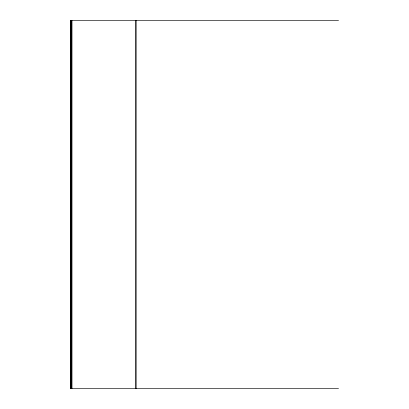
<?xml version="1.0" encoding="UTF-8"?>
<svg xmlns="http://www.w3.org/2000/svg" width="409" height="409" viewBox="0 0 409 409"><rect width="100%" height="100%" fill="white"/><g stroke="black" fill="none" stroke-linecap="round" stroke-linejoin="round"><path stroke-width="0.61" d="M338.529 20.45L70.471 20.45L70.471 388.55L338.529 388.55M136.156 20.45L136.156 388.55M135.399 20.45L135.399 388.55M71.989 20.45L71.989 388.55M71.227 20.45L71.227 388.55M70.849 20.45L70.849 388.55"/></g></svg>
